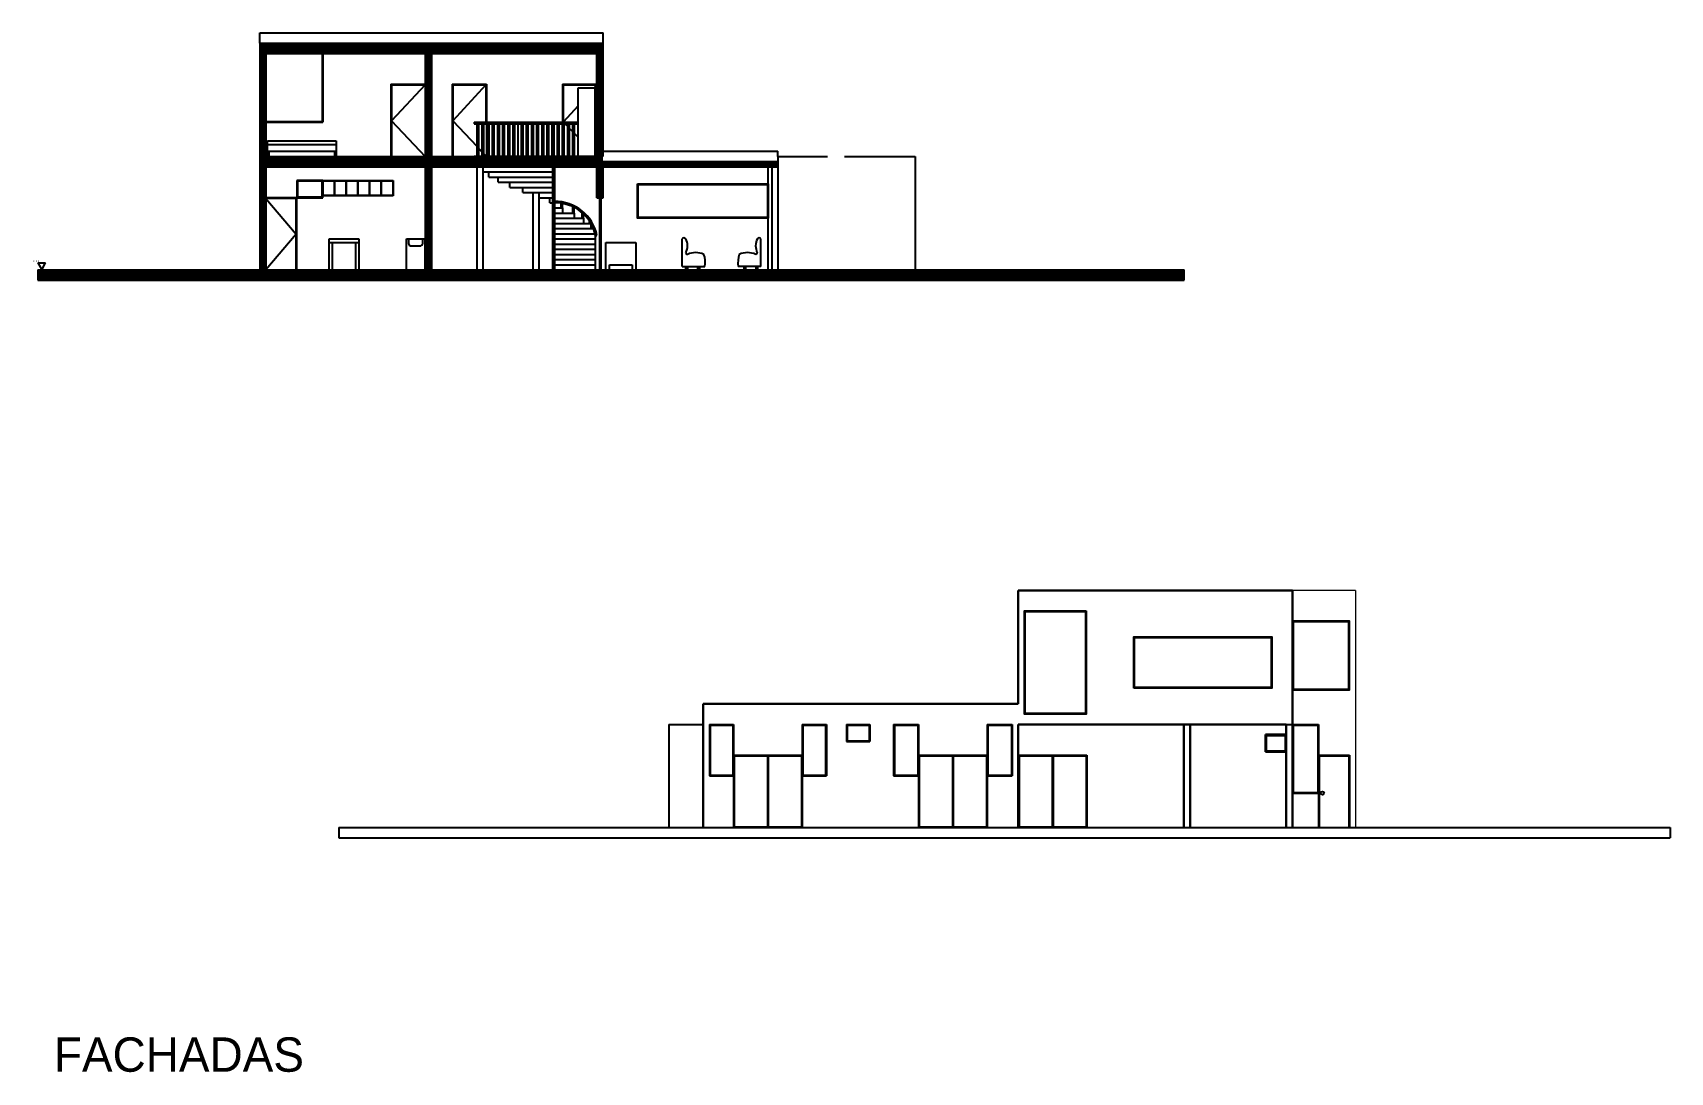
# Model space of a CAD drawing. Header units: millimetres. Extents: x 196 to 326, y -11 to 51.
# Drawn here: x 246.88 to 294.57, y -11.49 to 18.77 of the extents above; entities that cross this region are included whole.
import ezdxf

# ---------------------------------------------------------------- set-up
doc = ezdxf.new("R2010")
doc.units = ezdxf.units.MM
doc.header["$LTSCALE"] = 0.25
doc.layers.add('mobiliario', color=1, linetype='Continuous')

msp = doc.modelspace()

# ---------------------------------------------------------------- linework, layer by layer
for p, q in [((253.493, 18.466), (253.493, 18.766)), ((253.493, 18.766), (263.493, 18.766)), ((263.493, 18.466), (263.493, 18.766)), ((253.493, 18.466), (253.493, 11.866)), ((253.493, 18.466), (263.493, 18.466)), ((253.673, 18.166), (253.673, 15.166)), ((253.673, 18.166), (258.313, 18.166)), ((255.313, 18.166), (255.313, 16.186)), ((255.333, 18.166), (255.333, 16.166)), ((258.313, 18.166), (258.313, 15.166)), ((258.493, 18.166), (258.493, 15.166)), ((258.493, 18.166), (263.313, 18.166)), ((263.313, 15.166), (263.313, 18.166)), ((263.493, 18.166), (263.493, 18.466)), ((263.493, 15.166), (263.493, 18.166)), ((263.493, 18.166), (263.493, 18.166)), ((257.313, 17.266), (257.313, 15.166)), ((257.313, 17.266), (258.313, 17.266)), ((257.333, 17.246), (257.333, 15.166)), ((257.333, 17.246), (258.313, 17.246)), ((258.313, 17.246), (257.333, 16.206)), ((259.093, 17.266), (259.093, 15.166)), ((259.093, 17.266), (260.093, 17.266)), ((259.113, 17.246), (259.113, 15.166)), ((259.113, 17.246), (260.073, 17.246)), ((260.073, 17.246), (259.113, 16.206)), ((260.073, 17.246), (260.073, 16.166)), ((260.093, 17.266), (260.093, 16.166)), ((262.313, 17.266), (262.313, 16.166)), ((262.313, 17.266), (263.313, 17.266)), ((262.333, 17.246), (262.333, 16.166)), ((262.333, 17.246), (263.313, 17.246)), ((262.763, 17.166), (263.263, 17.166)), ((262.763, 16.116), (262.763, 17.166)), ((263.313, 17.246), (263.24, 17.166)), ((263.263, 16.116), (263.263, 17.166)), ((262.763, 16.64), (262.333, 16.166)), ((253.673, 16.186), (255.313, 16.186)), ((253.673, 16.166), (255.333, 16.166)), ((257.333, 16.206), (258.313, 15.166)), ((259.113, 16.206), (259.813, 15.463)), ((259.733, 16.166), (261.013, 16.166)), ((259.733, 16.166), (259.733, 16.116)), ((259.733, 16.116), (261.013, 16.116)), ((259.813, 16.116), (259.813, 15.166)), ((259.863, 16.116), (259.863, 15.166)), ((259.963, 16.116), (259.963, 15.166)), ((260.013, 16.116), (260.013, 15.166)), ((260.093, 16.116), (260.093, 15.166)), ((260.113, 16.116), (260.113, 15.166)), ((260.163, 16.116), (260.163, 15.166)), ((260.263, 16.116), (260.263, 15.166)), ((260.313, 16.116), (260.313, 15.166)), ((260.413, 16.116), (260.413, 15.166)), ((260.463, 16.116), (260.463, 15.166)), ((260.563, 16.116), (260.563, 15.166)), ((260.613, 16.116), (260.613, 15.166)), ((260.713, 16.116), (260.713, 15.166)), ((260.763, 16.116), (260.763, 15.166)), ((260.863, 16.116), (260.863, 15.166)), ((260.913, 16.116), (260.913, 15.166)), ((261.013, 16.166), (262.763, 16.166)), ((261.013, 16.116), (262.763, 16.116)), ((261.013, 16.116), (261.013, 15.166)), ((261.113, 15.166), (261.113, 16.116)), ((261.163, 15.166), (261.163, 16.116)), ((261.263, 15.166), (261.263, 16.116)), ((261.313, 15.166), (261.313, 16.116)), ((261.413, 15.166), (261.413, 16.116)), ((261.463, 15.166), (261.463, 16.116)), ((261.563, 15.166), (261.563, 16.116)), ((261.613, 15.166), (261.613, 16.116)), ((261.713, 15.166), (261.713, 16.116)), ((261.763, 15.166), (261.763, 16.116)), ((261.863, 15.166), (261.863, 16.116)), ((261.913, 15.166), (261.913, 16.116)), ((262.013, 15.166), (262.013, 16.116)), ((262.063, 15.166), (262.063, 16.116)), ((262.163, 15.166), (262.163, 16.116)), ((262.213, 15.166), (262.213, 16.116)), ((262.313, 16.116), (262.313, 15.166)), ((262.313, 15.166), (262.313, 16.116)), ((262.363, 15.166), (262.363, 16.116)), ((262.382, 16.116), (262.463, 16.034)), ((262.463, 15.166), (262.463, 16.116)), ((262.513, 15.166), (262.513, 16.116)), ((262.513, 15.983), (262.613, 15.881)), ((262.613, 15.166), (262.613, 16.116)), ((262.663, 15.166), (262.663, 16.116)), ((262.663, 15.83), (262.763, 15.728)), ((262.763, 15.166), (262.763, 16.116)), ((263.263, 15.166), (263.263, 16.116)), ((253.723, 15.516), (253.723, 15.616)), ((253.723, 15.616), (255.073, 15.616)), ((253.723, 15.616), (255.723, 15.616)), ((253.723, 15.316), (253.723, 15.516)), ((253.723, 15.516), (255.723, 15.516)), ((253.723, 15.166), (253.723, 15.316)), ((253.723, 15.316), (255.723, 15.316)), ((253.773, 15.166), (253.773, 15.316)), ((255.673, 15.316), (255.673, 15.166)), ((255.723, 15.616), (255.723, 15.166)), ((259.863, 15.41), (259.963, 15.304)), ((263.493, 15.316), (268.583, 15.316)), ((268.583, 15.166), (268.583, 15.316)), ((253.673, 15.166), (258.313, 15.166)), ((253.673, 14.866), (258.313, 14.866)), ((253.673, 14.866), (253.673, 11.866)), ((258.313, 14.866), (258.313, 11.866)), ((258.493, 15.166), (263.313, 15.166)), ((258.493, 14.866), (258.493, 11.866)), ((258.493, 14.866), (263.313, 14.866)), ((261.013, 15.166), (259.733, 15.166)), ((259.813, 14.866), (259.813, 11.866)), ((259.993, 14.866), (259.993, 11.866)), ((260.013, 15.251), (260.093, 15.166)), ((263.313, 15.166), (261.013, 15.166)), ((262.033, 11.866), (262.033, 14.866)), ((262.073, 14.866), (262.073, 11.866)), ((263.313, 13.966), (263.313, 14.866)), ((263.493, 15.016), (268.583, 15.016)), ((263.493, 14.866), (268.403, 14.866)), ((263.493, 13.966), (263.493, 14.866)), ((263.493, 14.866), (268.583, 14.866)), ((268.303, 11.866), (268.303, 14.866)), ((268.403, 14.866), (268.403, 11.866)), ((268.583, 15.166), (268.583, 11.866)), ((268.583, 15.166), (270.023, 15.166)), ((268.583, 14.866), (268.583, 15.016)), ((270.524, 15.166), (272.583, 15.166)), ((272.583, 15.166), (272.583, 11.866)), ((255.333, 14.466), (254.573, 14.466)), ((254.573, 14.466), (254.573, 13.966)), ((254.593, 14.446), (254.593, 13.986)), ((255.313, 14.446), (254.593, 14.446)), ((255.313, 13.986), (255.313, 14.446)), ((255.333, 14.466), (257.378, 14.466)), ((255.333, 13.966), (255.333, 14.466)), ((255.343, 14.456), (255.673, 14.456)), ((255.343, 14.026), (255.343, 14.456)), ((255.673, 14.026), (255.673, 14.456)), ((255.683, 14.026), (255.683, 14.456)), ((255.683, 14.456), (256.013, 14.456)), ((256.013, 14.026), (256.013, 14.456)), ((256.023, 14.026), (256.023, 14.456)), ((256.023, 14.456), (256.353, 14.456)), ((256.353, 14.026), (256.353, 14.456)), ((256.363, 14.026), (256.363, 14.456)), ((256.363, 14.456), (256.693, 14.456)), ((256.693, 14.026), (256.693, 14.456)), ((256.703, 14.026), (256.703, 14.456)), ((256.703, 14.456), (257.033, 14.456)), ((257.033, 14.026), (257.033, 14.456)), ((257.043, 14.026), (257.043, 14.456)), ((257.043, 14.456), (257.368, 14.456)), ((257.368, 14.456), (257.368, 14.026)), ((257.378, 14.466), (257.378, 14.016)), ((259.993, 14.716), (261.453, 14.716)), ((260.16, 14.566), (260.16, 14.716)), ((260.16, 14.566), (261.453, 14.566)), ((260.441, 14.416), (260.441, 14.566)), ((260.441, 14.416), (261.453, 14.416)), ((260.772, 14.266), (260.772, 14.416)), ((261.453, 14.716), (262.033, 14.716)), ((261.453, 14.566), (262.033, 14.566)), ((261.453, 14.416), (262.033, 14.416)), ((254.573, 13.966), (253.673, 13.966)), ((254.553, 13.946), (253.673, 13.946)), ((253.673, 13.946), (254.553, 12.906)), ((254.553, 11.866), (254.553, 13.946)), ((254.573, 11.866), (254.573, 13.966)), ((254.573, 13.966), (255.333, 13.966)), ((254.593, 13.986), (255.313, 13.986)), ((257.378, 14.016), (255.333, 14.016)), ((255.673, 14.026), (255.343, 14.026)), ((256.013, 14.026), (255.683, 14.026)), ((256.353, 14.026), (256.023, 14.026)), ((256.693, 14.026), (256.363, 14.026)), ((257.033, 14.026), (256.703, 14.026)), ((257.368, 14.026), (257.043, 14.026)), ((260.772, 14.266), (261.453, 14.266)), ((261.151, 14.116), (261.151, 14.266)), ((261.151, 14.116), (261.453, 14.116)), ((261.453, 14.266), (262.033, 14.266)), ((261.453, 11.866), (261.453, 14.116)), ((261.453, 14.116), (262.033, 14.116)), ((261.633, 11.866), (261.633, 14.116)), ((261.633, 13.966), (262.033, 13.966)), ((261.939, 13.816), (261.939, 13.966)), ((263.313, 13.966), (263.493, 13.966)), ((263.383, 13.966), (263.383, 11.866)), ((263.423, 13.966), (263.423, 11.866)), ((261.939, 13.816), (262.033, 13.816)), ((262.073, 13.666), (262.073, 13.816)), ((262.073, 13.666), (262.309, 13.666)), ((262.073, 13.516), (262.648, 13.516)), ((262.073, 13.366), (262.924, 13.366)), ((262.269, 13.666), (262.269, 13.805)), ((262.309, 13.666), (262.309, 13.798)), ((262.309, 13.666), (262.309, 13.516)), ((262.608, 13.516), (262.608, 13.704)), ((262.648, 13.516), (262.648, 13.684)), ((262.648, 13.516), (262.648, 13.366)), ((262.884, 13.366), (262.884, 13.525)), ((262.924, 13.366), (262.924, 13.489)), ((262.924, 13.366), (262.924, 13.216)), ((254.553, 12.906), (253.673, 11.866)), ((262.073, 13.216), (263.138, 13.216)), ((262.073, 13.066), (263.212, 13.066)), ((262.073, 12.916), (263.261, 12.916)), ((263.098, 13.216), (263.098, 13.282)), ((263.138, 13.216), (263.138, 13.066)), ((255.515, 11.866), (255.515, 12.766)), ((255.515, 12.766), (256.381, 12.766)), ((255.515, 12.666), (256.381, 12.666)), ((255.615, 11.866), (255.615, 12.666)), ((256.281, 12.666), (256.281, 11.866)), ((256.381, 12.766), (256.381, 11.866)), ((257.766, 11.866), (257.766, 12.766)), ((257.766, 12.766), (258.3, 12.766)), ((257.833, 12.616), (257.833, 12.766)), ((257.883, 12.566), (258.183, 12.566)), ((258.233, 12.766), (258.233, 12.616)), ((258.3, 12.766), (258.3, 11.866)), ((262.033, 12.866), (262.073, 12.866)), ((262.073, 12.766), (263.273, 12.766)), ((262.073, 12.616), (263.273, 12.616)), ((262.073, 12.466), (263.273, 12.466)), ((263.273, 11.866), (263.273, 12.866)), ((263.273, 12.866), (263.313, 12.866)), ((263.576, 11.866), (263.576, 12.666)), ((263.576, 12.666), (264.442, 12.666)), ((264.442, 12.666), (264.442, 11.866)), ((247.034, 12.065), (247.147, 11.866)), ((247.034, 12.065), (247.259, 12.065)), ((247.147, 11.866), (247.259, 12.065)), ((262.073, 12.316), (263.273, 12.316)), ((262.073, 12.166), (263.273, 12.166)), ((262.073, 12.016), (263.273, 12.016)), ((263.676, 11.866), (263.676, 12.016)), ((263.676, 12.016), (264.342, 12.016)), ((264.342, 12.016), (264.342, 11.866)), ((247.034, 11.866), (253.493, 11.866)), ((247.034, 11.866), (247.034, 11.566)), ((247.034, 11.566), (280.41, 11.566)), ((253.673, 11.866), (258.3, 11.866)), ((258.493, 11.866), (280.41, 11.866)), ((266.455, 11.866), (267.429, 11.866)), ((268.403, 11.866), (268.583, 11.866)), ((280.41, 11.566), (280.41, 11.866)), ((283.582, -0.344), (284.322, -0.344)), ((265.402, -1.364), (265.402, -4.364)), ((265.402, -1.364), (266.402, -1.364)), ((266.592, -1.364), (266.592, -2.864)), ((266.592, -1.364), (267.292, -1.364)), ((266.612, -1.384), (266.612, -2.844)), ((266.612, -1.384), (267.272, -1.384)), ((267.272, -1.384), (267.272, -2.844)), ((267.292, -1.364), (267.292, -4.364)), ((269.292, -1.364), (269.292, -2.864)), ((269.292, -1.364), (269.992, -1.364)), ((269.312, -1.384), (269.312, -2.844)), ((269.312, -1.384), (269.972, -1.384)), ((269.972, -1.384), (269.972, -2.844)), ((269.992, -1.364), (269.992, -2.864)), ((270.582, -1.364), (270.582, -1.864)), ((270.582, -1.364), (271.262, -1.364)), ((270.602, -1.384), (271.242, -1.384)), ((270.602, -1.384), (270.602, -1.844)), ((271.242, -1.384), (271.242, -1.844)), ((271.262, -1.364), (271.262, -1.864)), ((271.952, -1.364), (271.952, -2.864)), ((271.952, -1.364), (272.677, -1.364)), ((271.952, -1.364), (271.952, -2.864)), ((271.972, -1.384), (271.972, -2.844)), ((271.972, -1.384), (272.657, -1.384)), ((272.657, -1.384), (272.657, -2.844)), ((272.677, -1.364), (272.677, -2.864)), ((274.677, -1.364), (275.402, -1.364)), ((274.677, -1.364), (274.677, -4.364)), ((274.697, -1.384), (274.697, -2.844)), ((274.697, -1.384), (275.382, -1.384)), ((275.382, -1.384), (275.382, -2.844)), ((275.402, -1.364), (275.402, -2.864)), ((283.382, -1.364), (283.562, -1.364)), ((283.562, -1.364), (284.322, -1.364)), ((283.582, -1.384), (284.302, -1.384)), ((283.582, -1.384), (283.582, -3.344)), ((284.302, -1.384), (284.302, -3.344)), ((284.322, -1.364), (284.322, -4.364)), ((270.582, -1.864), (271.262, -1.864)), ((270.602, -1.844), (271.242, -1.844)), ((267.292, -2.264), (269.292, -2.264)), ((267.312, -2.284), (268.282, -2.284)), ((267.312, -2.284), (267.312, -4.344)), ((268.282, -2.284), (268.282, -4.344)), ((268.302, -2.284), (268.302, -4.344)), ((268.302, -2.284), (269.272, -2.284)), ((269.272, -2.284), (269.272, -4.344)), ((272.677, -2.264), (274.677, -2.264)), ((272.697, -2.284), (273.667, -2.284)), ((272.697, -2.284), (272.697, -4.344)), ((273.667, -2.284), (273.667, -4.344)), ((273.687, -2.284), (273.687, -4.344)), ((273.687, -2.284), (274.657, -2.284)), ((274.657, -2.284), (274.657, -4.344)), ((275.582, -2.264), (277.582, -2.264)), ((275.602, -2.284), (276.572, -2.284)), ((275.602, -2.284), (275.602, -4.344)), ((276.572, -2.284), (276.572, -4.344)), ((276.592, -2.284), (276.592, -4.344)), ((276.592, -2.284), (277.562, -2.284)), ((277.562, -2.284), (277.562, -4.344)), ((277.582, -2.264), (277.582, -4.364)), ((284.322, -2.264), (285.222, -2.264)), ((284.342, -2.284), (285.202, -2.284)), ((284.342, -2.284), (284.342, -4.364)), ((285.202, -2.284), (285.202, -4.364)), ((285.222, -2.264), (285.222, -4.364)), ((266.612, -2.844), (267.272, -2.844)), ((269.312, -2.844), (269.972, -2.844)), ((271.972, -2.844), (272.657, -2.844)), ((274.697, -2.844), (275.382, -2.844)), ((266.592, -2.864), (267.292, -2.864)), ((269.292, -2.864), (269.992, -2.864)), ((269.292, -2.864), (269.992, -2.864)), ((269.292, -2.864), (269.292, -4.364)), ((271.952, -2.864), (272.652, -2.864)), ((271.952, -2.864), (272.677, -2.864)), ((272.677, -2.864), (272.677, -4.364)), ((274.677, -2.864), (275.402, -2.864)), ((274.677, -2.864), (275.377, -2.864)), ((274.677, -2.864), (275.402, -2.864)), ((283.562, -3.364), (284.322, -3.364)), ((283.582, -3.344), (284.302, -3.344)), ((255.793, -4.364), (266.402, -4.364)), ((255.793, -4.364), (255.793, -4.664)), ((255.793, -4.664), (294.565, -4.664)), ((266.402, -4.364), (266.592, -4.364)), ((266.592, -4.364), (267.292, -4.364)), ((267.292, -4.364), (269.292, -4.364)), ((267.312, -4.344), (268.282, -4.344)), ((268.302, -4.344), (269.272, -4.344)), ((269.292, -4.364), (269.992, -4.364)), ((269.992, -4.364), (270.582, -4.364)), ((270.582, -4.364), (271.262, -4.364)), ((271.262, -4.364), (271.952, -4.364)), ((271.952, -4.364), (272.677, -4.364)), ((272.677, -4.364), (274.677, -4.364)), ((272.697, -4.344), (273.667, -4.344)), ((273.687, -4.344), (274.657, -4.344)), ((274.677, -4.364), (275.402, -4.364)), ((275.402, -4.364), (275.582, -4.364)), ((275.582, -4.364), (277.582, -4.364)), ((275.602, -4.344), (276.572, -4.344)), ((276.592, -4.344), (277.562, -4.344)), ((277.582, -4.364), (280.402, -4.364)), ((280.402, -4.364), (280.582, -4.364)), ((280.582, -4.364), (283.382, -4.364)), ((283.382, -4.364), (283.562, -4.364)), ((283.562, -4.364), (284.322, -4.364)), ((284.322, -4.364), (294.565, -4.364)), ((294.565, -4.364), (294.565, -4.664))]:
    msp.add_line(p, q)
at = {"lineweight": 30}
for p, q in [((275.582, 2.536), (275.582, -0.764)), ((275.582, 2.536), (283.562, 2.536)), ((283.562, -1.364), (283.562, 2.536)), ((266.402, -0.764), (266.402, -4.364)), ((266.402, -0.764), (267.292, -0.764)), ((267.292, -0.764), (269.292, -0.764)), ((269.292, -0.764), (269.992, -0.764)), ((269.992, -0.764), (270.582, -0.764)), ((270.582, -0.764), (271.262, -0.764)), ((271.262, -0.764), (271.952, -0.764)), ((271.952, -0.764), (272.677, -0.764)), ((272.677, -0.764), (274.677, -0.764)), ((274.677, -0.764), (275.582, -0.764)), ((275.582, -1.364), (277.562, -1.364)), ((275.582, -4.364), (275.582, -1.364)), ((277.562, -1.364), (280.402, -1.364)), ((280.402, -1.364), (280.402, -4.364)), ((280.402, -1.364), (283.382, -1.364)), ((280.582, -1.364), (280.582, -4.364)), ((283.382, -1.364), (283.382, -4.364)), ((283.562, -1.364), (283.562, -3.364)), ((282.782, -1.664), (283.382, -1.664)), ((282.782, -1.664), (282.782, -2.164)), ((282.802, -1.684), (283.362, -1.684)), ((282.802, -1.684), (282.802, -2.144)), ((283.362, -1.684), (283.362, -2.144)), ((282.782, -2.164), (283.382, -2.164)), ((282.802, -2.144), (283.362, -2.144)), ((283.562, -3.364), (283.562, -4.364))]:
    msp.add_line(p, q, dxfattribs=at)
at = {"lineweight": 20}
for q in [(283.562, 2.536), (285.402, -4.364)]:
    msp.add_line((285.402, 2.536), q, dxfattribs=at)
at = {"color": 254}
for points, const_width in [([(263.493, 18.316), (253.493, 18.316)], 0.3), ([(253.583, 18.166), (253.583, 15.016)], 0.18), ([(258.403, 18.166), (258.403, 15.016)], 0.18), ([(263.403, 18.166), (263.403, 15.016)], 0.18), ([(253.493, 15.016), (263.403, 15.016)], 0.3), ([(253.583, 11.866), (253.583, 15.016)], 0.18), ([(258.403, 11.866), (258.403, 14.866)], 0.18), ([(263.403, 13.966), (263.403, 15.016)], 0.18), ([(268.583, 14.941), (268.433, 14.941), (268.283, 14.941), (263.403, 14.941)], 0.18), ([(247.034, 11.716), (280.41, 11.716)], 0.3)]:
    msp.add_lwpolyline(points, dxfattribs=dict(at, const_width=const_width))
for points in [[(264.493, 14.366), (268.303, 14.366), (268.303, 13.366), (264.493, 13.366)], [(264.513, 14.346), (268.283, 14.346), (268.283, 13.386), (264.513, 13.386)], [(277.562, 1.936), (277.562, -1.064), (275.762, -1.064), (275.762, 1.936)], [(277.542, 1.916), (277.542, -1.044), (275.782, -1.044), (275.782, 1.916)], [(278.942, -0.314), (278.942, 1.186), (282.962, 1.186), (282.962, -0.314)], [(278.962, -0.294), (278.962, 1.166), (282.942, 1.166), (282.942, -0.294)]]:
    msp.add_lwpolyline(points, close=True)
for points in [[(263.313, 12.866, 0.363494), (262.072, 13.856, 0.361081)], [(263.273, 12.866, 0.361081), (262.073, 13.816, 1.04)]]:
    msp.add_lwpolyline(points, format="xyb")
for points in [[(284.322, -0.364), (283.562, -0.364), (285.222, -0.364), (285.222, 1.636), (283.562, 1.636), (283.562, -0.364)], [(284.322, -0.344), (285.202, -0.344), (285.202, 1.616), (283.582, 1.616), (283.582, -0.344)]]:
    msp.add_lwpolyline(points)
msp.add_circle((284.435, -3.364), 0.05)
for centre, start, end in [((257.883, 12.616), 180, 270), ((258.183, 12.616), 270, 0)]:
    msp.add_arc(centre, 0.05, start, end)
at = {"layer": 'mobiliario'}
for p, q in [((265.797, 12.316), (265.797, 12.766)), ((268.086, 12.316), (268.086, 12.766)), ((265.797, 11.966), (265.797, 12.316)), ((265.797, 11.966), (266.455, 11.966)), ((265.895, 11.966), (265.895, 11.866)), ((265.945, 11.966), (265.945, 11.866)), ((266.245, 11.966), (266.245, 11.866)), ((266.295, 11.966), (266.295, 11.866)), ((268.086, 11.966), (267.429, 11.966)), ((267.589, 11.966), (267.589, 11.866)), ((267.639, 11.966), (267.639, 11.866)), ((267.939, 11.966), (267.939, 11.866)), ((267.989, 11.966), (267.989, 11.866)), ((268.086, 11.966), (268.086, 12.316))]:
    msp.add_line(p, q, dxfattribs=at)
for centre, radius, start, end in [((265.847, 12.736), 0.0584, 31.0773, 148.9227), ((265.56, 12.566), 0.392, 329.3485, 30.6515), ((268.324, 12.566), 0.392, 149.3485, 210.6515), ((268.036, 12.736), 0.0584, 31.0773, 148.9227), ((265.947, 12.366), 0.05, 180, 270), ((266.188, 11.773), 0.594, 66.101, 113.899), ((265.771, 12.091), 0.694, 349.6302, 18.905), ((268.112, 12.091), 0.694, 161.095, 190.3698), ((267.695, 11.773), 0.594, 66.101, 113.899), ((267.936, 12.366), 0.05, 270, 0)]:
    msp.add_arc(centre, radius, start, end, dxfattribs=at)

# ---------------------------------------------------------------- texts
msp.add_text('FACHADAS', height=1).set_placement((247.5, -11.476))
at = {"insert": (246.907, 12.14), "char_height": 0.05, "width": 0.4182, "attachment_point": 1}
msp.add_mtext('N 0.0', dxfattribs=at)

doc.saveas('drawing.dxf')
